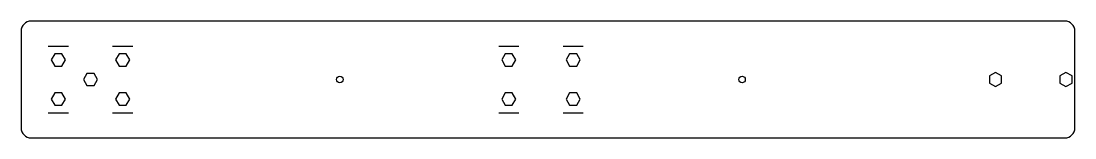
# Model space of a CAD drawing. Header units: millimetres. Extents: x 0 to 524, y 0 to 58.
import ezdxf

# ---------------------------------------------------------------- set-up
doc = ezdxf.new("R2010")
doc.units = ezdxf.units.MM

msp = doc.modelspace()

# ---------------------------------------------------------------- linework, layer by layer
at = {"color": 6}
for p, q in [((13.5, 45.5), (23.5, 45.5)), ((45.5, 45.5), (55.5, 45.5)), ((237.5, 45.5), (247.5, 45.5)), ((269.5, 45.5), (279.5, 45.5)), ((13.5, 12.5), (23.5, 12.5)), ((45.5, 12.5), (55.5, 12.5)), ((237.5, 12.5), (247.5, 12.5)), ((269.5, 12.5), (279.5, 12.5))]:
    msp.add_line(p, q, dxfattribs=at)
at = {"color": 7, "linetype": 'Continuous', "lineweight": 25}
msp.add_lwpolyline([(0, 5, 0.414214), (5, 0), (519, 0, 0.414214), (524, 5), (524, 53, 0.414214), (519, 58), (5, 58, 0.414214), (0, 53)], format="xyb", close=True, dxfattribs=at)
for points in [[(14.98, 38.75), (16.74, 35.7), (20.26, 35.7), (22.02, 38.75), (20.26, 41.8), (16.74, 41.8)], [(46.98, 38.75), (48.74, 35.7), (52.26, 35.7), (54.02, 38.75), (52.26, 41.8), (48.74, 41.8)], [(244.26, 41.8), (240.74, 41.8), (238.98, 38.75), (240.74, 35.7), (244.26, 35.7), (246.02, 38.75)], [(272.74, 41.8), (270.98, 38.75), (272.74, 35.7), (276.26, 35.7), (278.02, 38.75), (276.26, 41.8)], [(30.98, 29), (32.74, 25.95), (36.26, 25.95), (38.02, 29), (36.26, 32.05), (32.74, 32.05)], [(487.55, 27.24), (487.55, 30.76), (484.5, 32.52), (481.45, 30.76), (481.45, 27.24), (484.5, 25.48)], [(516.45, 30.76), (516.45, 27.24), (519.5, 25.48), (522.55, 27.24), (522.55, 30.76), (519.5, 32.52)], [(14.98, 19.25), (16.74, 16.2), (20.26, 16.2), (22.02, 19.25), (20.26, 22.3), (16.74, 22.3)], [(48.74, 22.3), (46.98, 19.25), (48.74, 16.2), (52.26, 16.2), (54.02, 19.25), (52.26, 22.3)], [(244.26, 16.2), (246.02, 19.25), (244.26, 22.3), (240.74, 22.3), (238.98, 19.25), (240.74, 16.2)], [(270.98, 19.25), (272.74, 16.2), (276.26, 16.2), (278.02, 19.25), (276.26, 22.3), (272.74, 22.3)]]:
    msp.add_lwpolyline(points, close=True, dxfattribs=at)
for centre in [(158.5, 29), (358.5, 29)]:
    msp.add_circle(centre, 1.6, dxfattribs=at)

doc.saveas('drawing.dxf')
